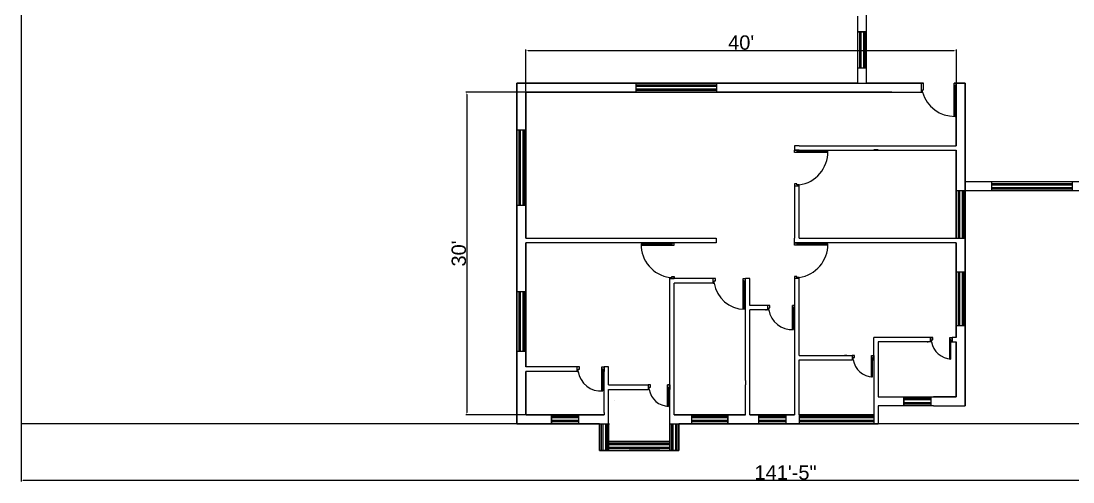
# Model space of a CAD drawing. Header units: inches. Extents: x 7 to 8291, y 3 to 1714.
# Drawn here: x 7 to 1180, y 3 to 518 of the extents above; entities that cross this region are included whole.
import ezdxf

# ---------------------------------------------------------------- set-up
doc = ezdxf.new("R2010")
doc.units = ezdxf.units.IN
doc.header["$MEASUREMENT"] = 0
doc.layers.add('doors', color=6, linetype='Continuous')
doc.layers.add('windows', color=40, linetype='Continuous')
doc.styles.get("Standard").update_dxf_attribs({"font": 'arial.ttf'})
doc.dimstyles.new('dim', dxfattribs={"dimtxt": 16, "dimasz": 2.5, "dimexe": 1.25, "dimexo": 0.625, "dimtad": 1, "dimlunit": 4, "dimtxsty": 'Standard', "dimcen": 2.5, "dimadec": 0, "dimazin": 0, "dimtfac": 1, "dimtmove": 0, "dimatfit": 3, "dimfxl": 1, "dimarcsym": 0})

# ---------------------------------------------------------------- blocks, each defined once
blk = doc.blocks.new('*D7')
at = {"color": 0, "lineweight": -2, "transparency": 16777216}
for p, q in [((7.1, 67.6), (7.1, 3.7)), ((1704.2, 67.6), (1704.2, 3.7)), ((1701.7, 4.9), (9.6, 4.9))]:
    blk.add_line(p, q, dxfattribs=at)
at = {"color": 0, "transparency": 16777216}
for points in [[(9.6, 5.4), (9.6, 4.5), (7.1, 4.9)], [(1701.7, 5.4), (1701.7, 4.5), (1704.2, 4.9)]]:
    blk.add_solid(points, dxfattribs=at)
at = {"layer": 'Defpoints', "color": 0, "transparency": 16777216}
for p in [(7.1, 68.2), (1704.2, 68.2), (7.1, 4.9)]:
    blk.add_point(p, dxfattribs=at)
at = {"color": 0, "transparency": 16777216, "insert": (859.7, 13.7), "char_height": 16, "attachment_point": 5}
blk.add_mtext('141\'-5"', dxfattribs=at)
blk = doc.blocks.new('*D1')
at = {"color": 0, "lineweight": -2, "transparency": 16777216}
for p, q in [((569.5, 438.2), (503, 438.2)), ((504.2, 435.7), (504.2, 80.7)), ((569.5, 78.2), (503, 78.2))]:
    blk.add_line(p, q, dxfattribs=at)
at = {"color": 0, "transparency": 16777216}
for points in [[(503.8, 435.7), (504.7, 435.7), (504.2, 438.2)], [(503.8, 80.7), (504.7, 80.7), (504.2, 78.2)]]:
    blk.add_solid(points, dxfattribs=at)
at = {"layer": 'Defpoints', "color": 0, "transparency": 16777216}
for p in [(570.2, 438.2), (504.2, 78.2), (570.2, 78.2)]:
    blk.add_point(p, dxfattribs=at)
at = {"color": 0, "transparency": 16777216, "insert": (495.4, 258.2), "char_height": 16, "attachment_point": 5, "rotation": 90}
blk.add_mtext("30'", dxfattribs=at)
blk = doc.blocks.new('*D2')
at = {"color": 0, "lineweight": -2, "transparency": 16777216}
for p, q in [((570.2, 438.9), (570.2, 486)), ((572.7, 484.7), (1047.7, 484.7)), ((1050.2, 438.8), (1050.2, 486))]:
    blk.add_line(p, q, dxfattribs=at)
at = {"color": 0, "transparency": 16777216}
for points in [[(572.7, 485.2), (572.7, 484.3), (570.2, 484.7)], [(1047.7, 485.1), (1047.7, 484.3), (1050.2, 484.7)]]:
    blk.add_solid(points, dxfattribs=at)
at = {"layer": 'Defpoints', "color": 0, "transparency": 16777216}
for p in [(1050.2, 484.7), (570.2, 438.2), (1050.2, 438.2)]:
    blk.add_point(p, dxfattribs=at)
at = {"color": 0, "transparency": 16777216, "insert": (810.2, 493.5), "char_height": 16, "attachment_point": 5, "rotation": 359.9979}
blk.add_mtext("40'", dxfattribs=at)

msp = doc.modelspace()

# ---------------------------------------------------------------- linework, layer by layer
for p, q in [((7.076, 570.144), (7.076, 68.241)), ((940.169, 515.126), (940.169, 523.126)), ((950.169, 448.223), (950.169, 525.92)), ((940.162, 505.549), (950.162, 505.549)), ((940.169, 448.223), (940.169, 515.126)), ((570.169, 448.223), (940.169, 448.223)), ((570.169, 448.223), (940.169, 448.223)), ((570.169, 448.223), (930.169, 448.223)), ((940.169, 448.223), (950.169, 448.223)), ((940.169, 448.223), (950.169, 448.223)), ((950.169, 448.223), (1012.65, 448.223)), ((950.169, 448.223), (1012.65, 448.223)), ((950.169, 448.223), (1012.65, 448.223)), ((950.169, 448.223), (1012.65, 448.223)), ((1011.191, 448.223), (950.169, 448.223)), ((1011.191, 438.241), (1011.191, 448.223)), ((1050.169, 438.241), (1050.169, 448.223)), ((570.169, 275.184), (570.169, 438.241)), ((570.169, 275.184), (570.169, 438.241)), ((570.169, 438.241), (1011.191, 438.241)), ((570.169, 438.223), (978.169, 438.223)), ((570.169, 438.223), (723.12, 438.223)), ((749.142, 438.223), (749.142, 438.241)), ((930.169, 438.223), (930.169, 438.241)), ((940.169, 438.223), (940.169, 438.241)), ((1050.169, 378.537), (1050.169, 438.241)), ((1060.169, 438.223), (1060.169, 438.241)), ((1060.169, 438.223), (1060.169, 438.241)), ((1060.169, 438.223), (1060.169, 438.241)), ((869.864, 378.537), (869.864, 373.537)), ((874.864, 378.537), (869.864, 378.537)), ((874.864, 378.537), (1050.169, 378.537)), ((874.864, 373.537), (869.864, 373.537)), ((874.864, 373.537), (1050.169, 373.537)), ((963.077, 373.762), (958.077, 373.762)), ((1050.169, 275.184), (1050.169, 373.537)), ((869.864, 333.518), (869.864, 275.184)), ((874.864, 333.518), (869.864, 333.518)), ((874.864, 275.184), (874.864, 333.518)), ((1204.169, 338.223), (1060.169, 338.223)), ((1204.169, 328.223), (1060.169, 328.223)), ((1204.169, 328.223), (1060.169, 328.223)), ((1179.643, 328.329), (1179.643, 328.346)), ((570.169, 275.184), (782.367, 275.184)), ((570.169, 131.593), (570.169, 270.184)), ((570.169, 131.593), (570.169, 270.184)), ((730.568, 270.184), (570.169, 270.184)), ((730.568, 270.184), (735.568, 270.184)), ((782.367, 270.184), (735.568, 270.184)), ((782.367, 275.184), (782.367, 270.184)), ((782.367, 272.684), (782.367, 272.684)), ((869.864, 270.184), (869.864, 275.184)), ((869.864, 270.184), (874.864, 270.184)), ((874.864, 275.184), (1050.169, 275.184)), ((963.077, 270.184), (874.864, 270.184)), ((1050.169, 270.184), (963.077, 270.184)), ((1050.169, 164.507), (1050.169, 270.184)), ((735.568, 230.169), (730.568, 230.169)), ((778.936, 230.169), (735.568, 230.169)), ((778.936, 230.169), (735.568, 230.169)), ((778.936, 225.169), (735.568, 225.169)), ((778.936, 225.169), (735.568, 225.169)), ((778.936, 225.169), (778.936, 230.169)), ((814.956, 200.235), (814.956, 230.169)), ((819.956, 230.169), (814.956, 230.169)), ((819.956, 230.169), (814.956, 230.169)), ((814.956, 225.169), (814.956, 230.169)), ((819.956, 200.235), (819.956, 230.169)), ((819.956, 200.235), (819.956, 230.169)), ((869.864, 230.164), (869.864, 200.235)), ((869.864, 230.164), (869.864, 200.235)), ((874.864, 230.164), (869.864, 230.164)), ((874.864, 144.507), (874.864, 230.164)), ((874.864, 144.507), (874.864, 230.164)), ((814.956, 116.479), (814.956, 200.235)), ((814.956, 116.479), (814.956, 200.235)), ((839.845, 200.235), (819.956, 200.235)), ((839.845, 200.235), (819.956, 200.235)), ((839.863, 200.235), (837.363, 200.235)), ((839.863, 200.235), (837.363, 200.235)), ((839.845, 195.235), (839.845, 200.235)), ((869.864, 195.235), (869.864, 200.235)), ((819.956, 78.241), (819.956, 195.235)), ((839.845, 195.235), (819.956, 195.235)), ((819.956, 78.241), (819.956, 195.235)), ((837.363, 195.235), (838.613, 195.235)), ((837.363, 195.235), (838.613, 195.235)), ((869.864, 195.235), (869.864, 144.507)), ((869.864, 195.235), (869.864, 144.507)), ((1021.4, 164.507), (958.077, 164.507)), ((958.077, 144.507), (958.077, 164.507)), ((1021.4, 164.507), (963.077, 164.507)), ((1020.168, 164.507), (1017.668, 164.507)), ((1021.4, 159.507), (1021.4, 164.507)), ((1050.169, 164.507), (1045.487, 164.507)), ((1045.487, 159.507), (1045.487, 164.507)), ((963.077, 159.507), (963.077, 98.241)), ((1021.4, 159.507), (963.077, 159.507)), ((996.961, 159.414), (996.961, 159.431)), ((1017.668, 159.507), (1018.918, 159.507)), ((1045.487, 159.507), (1050.169, 159.507)), ((1050.169, 98.241), (1050.169, 159.507)), ((869.864, 144.507), (869.864, 78.241)), ((874.864, 144.507), (933.99, 144.507)), ((928.076, 144.507), (925.576, 144.507)), ((933.99, 144.507), (933.99, 139.507)), ((958.077, 139.507), (958.077, 144.507)), ((627.242, 131.593), (570.169, 131.593)), ((627.242, 126.593), (627.242, 131.593)), ((662.261, 131.593), (657.261, 131.593)), ((657.261, 126.593), (657.261, 131.593)), ((662.261, 111.593), (662.261, 131.593)), ((874.864, 78.241), (874.864, 139.507)), ((874.864, 139.507), (933.99, 139.507)), ((925.576, 139.507), (926.826, 139.507)), ((958.077, 139.507), (958.077, 78.241)), ((570.169, 78.241), (570.169, 126.593)), ((627.242, 126.593), (570.169, 126.593)), ((570.169, 78.241), (570.169, 126.593)), ((662.261, 111.593), (706.481, 111.593)), ((662.261, 106.593), (706.481, 106.593)), ((706.481, 111.593), (706.481, 106.593)), ((814.956, 116.479), (814.956, 111.479)), ((814.956, 116.479), (814.956, 111.479)), ((814.956, 78.241), (814.956, 111.479)), ((963.077, 98.241), (1050.169, 98.241)), ((1050.169, 98.241), (1024.802, 98.241)), ((668.815, 93.691), (668.815, 93.709)), ((990.468, 88.241), (963.077, 88.241)), ((963.077, 88.241), (963.077, 68.241)), ((1024.802, 88.241), (990.468, 88.241)), ((1024.802, 88.241), (1060.169, 88.241)), ((570.169, 78.241), (657.261, 78.241)), ((657.261, 80.741), (657.261, 78.241)), ((662.261, 68.241), (662.261, 78.241)), ((730.568, 68.241), (730.568, 80.741)), ((735.568, 78.241), (814.956, 78.241)), ((819.956, 78.241), (869.864, 78.241)), ((958.077, 78.241), (874.864, 78.241)), ((560.169, 68.241), (7.076, 68.241)), ((560.169, 68.241), (652.261, 68.241)), ((560.169, 68.241), (652.261, 68.241)), ((652.261, 68.241), (652.261, 38.241)), ((662.261, 68.241), (662.261, 48.241)), ((730.568, 68.241), (730.568, 48.241)), ((730.568, 68.241), (730.568, 38.241)), ((740.568, 68.241), (740.568, 48.241)), ((740.568, 68.241), (740.568, 48.241)), ((958.077, 68.241), (963.077, 68.241)), ((1306.261, 68.241), (963.077, 68.241)), ((740.568, 48.241), (740.568, 38.241)), ((652.261, 38.241), (662.261, 38.241)), ((730.568, 38.241), (740.568, 38.241)), ((730.568, 38.241), (740.568, 38.241))]:
    msp.add_line(p, q)
at = {"color": 31, "true_color": 0xfecc66}
for p, q in [((950.162, 505.549), (940.162, 505.549)), ((940.162, 465.551), (950.162, 465.551)), ((1089.643, 328.329), (1089.643, 338.329)), ((1179.643, 328.329), (1179.643, 338.329))]:
    msp.add_line(p, q, dxfattribs=at)
for points in [[(942.162, 505.549), (942.162, 465.551)], [(943.662, 505.549), (943.662, 465.551)], [(946.662, 505.549), (946.662, 465.551)], [(948.162, 505.549), (948.162, 465.551)], [(1089.643, 336.329), (1179.643, 336.329)], [(1089.643, 334.829), (1179.643, 334.829)], [(1089.643, 331.829), (1179.643, 331.829)], [(1089.643, 330.329), (1179.643, 330.329)]]:
    msp.add_lwpolyline(points, dxfattribs=at)
for points in [[(940.162, 465.551), (950.162, 465.551)], [(940.169, 448.223), (560.169, 448.223), (560.169, 68.241), (663.346, 68.241)], [(940.169, 448.223), (560.169, 448.223), (560.169, 68.241), (663.346, 68.241)], [(652.261, 68.241), (560.169, 68.241), (560.169, 448.223), (930.169, 448.223)], [(930.169, 448.223), (560.169, 448.223), (560.169, 68.241), (652.261, 68.241)], [(930.169, 448.223), (560.169, 448.223), (560.169, 68.241), (652.261, 68.241)], [(930.169, 448.223), (560.169, 448.223), (560.169, 68.241), (652.261, 68.241)], [(1012.65, 448.223), (950.169, 448.223)], [(1012.65, 448.223), (950.169, 448.223)], [(1012.65, 448.223), (950.169, 448.223)], [(1012.65, 448.223), (950.169, 448.223)], [(1012.65, 448.223), (950.169, 448.223)], [(1012.65, 448.223), (950.169, 448.223)], [(1012.65, 448.223), (950.169, 448.223)], [(1012.65, 448.223), (950.169, 448.223)], [(1047.669, 448.223), (1060.169, 448.223), (1060.169, 338.223)], [(1060.169, 88.241), (1060.169, 448.223), (1047.669, 448.223)], [(1060.169, 88.241), (1060.169, 448.223), (1047.669, 448.223)], [(1060.169, 88.241), (1060.169, 448.223), (1047.669, 448.223)], [(1060.169, 88.241), (1060.169, 448.223), (1047.669, 448.223)], [(1060.169, 88.241), (1060.169, 448.223), (1047.669, 448.223)], [(1060.169, 88.241), (1060.169, 448.223), (1047.669, 448.223)], [(1060.169, 88.241), (1060.169, 448.223), (1047.669, 448.223)], [(1060.169, 88.241), (1060.169, 448.223), (1047.669, 448.223)], [(1050.169, 448.223), (1060.169, 448.223), (1060.169, 88.241)], [(1060.169, 88.241), (1060.169, 448.223), (1050.169, 448.223)], [(1060.169, 88.241), (1060.169, 448.223), (1050.169, 448.223)], [(1060.169, 88.241), (1060.169, 448.223), (1050.169, 448.223)], [(570.169, 275.184), (570.169, 438.241), (1011.191, 438.241)], [(978.169, 438.223), (570.169, 438.223), (570.169, 275.184)], [(978.169, 438.223), (570.169, 438.223), (570.169, 275.184)], [(1050.169, 438.241), (1050.169, 378.537)], [(1050.169, 378.537), (1050.169, 438.223)], [(1050.169, 275.184), (1050.169, 373.537)], [(1050.169, 373.537), (1050.169, 275.184)], [(1050.169, 275.184), (1050.169, 373.537)], [(570.169, 270.184), (570.169, 131.593)], [(570.169, 131.593), (570.169, 270.184)], [(570.169, 270.184), (570.169, 131.593)], [(1050.169, 164.507), (1050.169, 270.184)], [(1050.169, 270.184), (1050.169, 164.507)], [(1050.169, 164.507), (1050.169, 270.184)], [(730.568, 131.593), (730.568, 230.169)], [(730.568, 131.593), (730.568, 230.169)], [(735.568, 116.479), (735.568, 225.169)], [(735.568, 116.479), (735.568, 225.169)], [(560.169, 198.223), (560.169, 68.241), (652.261, 68.241)], [(560.169, 198.223), (560.169, 68.241), (652.261, 68.241)], [(1050.169, 98.241), (1050.169, 159.507)], [(1050.169, 159.507), (1050.169, 98.241)], [(1050.169, 98.241), (1050.169, 159.507)], [(657.261, 80.741), (657.261, 131.593)], [(730.568, 80.741), (730.568, 131.593)], [(570.169, 126.593), (570.169, 78.241), (657.261, 78.241)], [(657.261, 78.241), (570.169, 78.241), (570.169, 126.593)], [(570.169, 126.593), (570.169, 78.241), (657.261, 78.241)], [(570.169, 126.593), (570.169, 78.241), (657.261, 78.241)], [(570.169, 126.593), (570.169, 78.241), (657.261, 78.241)], [(662.261, 78.241), (662.261, 106.593)], [(735.568, 78.241), (735.568, 116.479)], [(735.568, 78.241), (814.956, 78.241)], [(814.956, 78.241), (735.568, 78.241)], [(735.568, 78.241), (814.956, 78.241)], [(819.956, 78.241), (869.864, 78.241)], [(869.864, 78.241), (819.956, 78.241)], [(819.956, 78.241), (869.864, 78.241)], [(963.077, 68.241), (740.568, 68.241)], [(740.568, 68.241), (963.077, 68.241)], [(740.568, 68.241), (963.077, 68.241)], [(740.568, 68.241), (963.077, 68.241)], [(740.568, 68.241), (958.077, 68.241)], [(740.568, 68.241), (958.077, 68.241)], [(740.568, 68.241), (958.077, 68.241)], [(740.568, 68.241), (958.077, 68.241)]]:
    msp.add_lwpolyline(points)
msp.add_arc((1014.169, 438.241), 36, 180, 180.027856)
at = {"layer": 'doors', "color": 215, "true_color": 0xa953a0}
for p, q in [((1011.191, 438.241), (1011.191, 448.223)), ((1013.691, 448.223), (1011.191, 448.223)), ((1013.691, 440.741), (1013.691, 448.223)), ((1047.669, 419.472), (1047.669, 448.223)), ((1047.669, 411.299), (1047.669, 448.223)), ((1047.669, 448.223), (1050.169, 448.223)), ((1050.169, 443.223), (1050.169, 448.223)), ((1011.191, 438.241), (1012.441, 438.241)), ((1012.441, 438.241), (1012.441, 440.741)), ((1012.441, 440.741), (1013.691, 440.741)), ((1048.919, 445.723), (1047.669, 445.723)), ((1048.919, 445.723), (1047.669, 445.723)), ((1048.919, 419.508), (1048.919, 445.723)), ((1048.919, 411.277), (1048.919, 445.723)), ((874.864, 373.537), (869.864, 373.537)), ((869.864, 371.037), (869.864, 373.537)), ((869.864, 373.537), (874.864, 373.537)), ((869.864, 371.037), (869.864, 373.537)), ((874.864, 373.537), (869.864, 373.537)), ((898.615, 371.037), (869.864, 371.037)), ((906.788, 371.037), (869.864, 371.037)), ((898.579, 372.287), (872.364, 372.287)), ((872.364, 372.287), (872.364, 371.037)), ((906.811, 372.287), (872.364, 372.287)), ((872.364, 372.287), (872.364, 371.037)), ((874.864, 372.287), (874.864, 373.537)), ((874.864, 373.537), (874.864, 372.287)), ((872.364, 336.018), (869.864, 336.018)), ((869.864, 336.018), (869.864, 333.518)), ((874.864, 333.518), (869.864, 333.518)), ((872.364, 334.768), (872.364, 336.018)), ((874.864, 334.768), (872.364, 334.768)), ((874.864, 333.518), (874.864, 334.768)), ((730.568, 270.184), (735.568, 270.184)), ((735.568, 267.684), (735.568, 270.184)), ((869.864, 267.684), (869.864, 270.184)), ((874.864, 270.184), (869.864, 270.184)), ((698.621, 268.934), (733.068, 268.934)), ((698.644, 267.684), (735.568, 267.684)), ((706.817, 267.684), (735.568, 267.684)), ((706.853, 268.934), (733.068, 268.934)), ((733.068, 268.934), (733.068, 267.684)), ((733.068, 268.934), (733.068, 267.684)), ((898.615, 267.684), (869.864, 267.684)), ((906.788, 267.684), (869.864, 267.684)), ((898.579, 268.934), (872.364, 268.934)), ((872.364, 268.934), (872.364, 267.684)), ((906.811, 268.934), (872.364, 268.934)), ((872.364, 268.934), (872.364, 267.684)), ((730.568, 231.414), (733.068, 231.414)), ((730.568, 230.164), (730.568, 231.414)), ((730.568, 231.414), (733.068, 231.414)), ((730.568, 230.164), (730.568, 231.414)), ((730.568, 230.164), (735.568, 230.164)), ((730.568, 230.164), (735.568, 230.164)), ((733.068, 232.664), (735.568, 232.664)), ((733.068, 231.414), (733.068, 232.664)), ((733.068, 232.664), (735.568, 232.664)), ((733.068, 231.414), (733.068, 232.664)), ((735.568, 232.664), (735.568, 230.164)), ((735.568, 232.664), (735.568, 230.164)), ((778.936, 225.169), (778.936, 230.169)), ((781.436, 230.169), (778.936, 230.169)), ((778.936, 225.169), (778.936, 230.169)), ((781.436, 230.169), (778.936, 230.169)), ((778.936, 225.169), (780.186, 225.169)), ((778.936, 225.169), (780.186, 225.169)), ((780.186, 225.169), (780.186, 227.669)), ((780.186, 225.169), (780.186, 227.669)), ((780.186, 227.669), (781.436, 227.669)), ((780.186, 225.169), (780.186, 227.669)), ((780.186, 225.169), (780.186, 227.669)), ((780.186, 227.669), (781.436, 227.669)), ((781.436, 227.669), (781.436, 230.169)), ((781.436, 227.669), (781.436, 230.169)), ((781.436, 227.669), (781.436, 230.169)), ((781.436, 227.669), (781.436, 230.169)), ((812.456, 196.042), (812.456, 230.169)), ((812.456, 230.169), (814.956, 230.169)), ((812.456, 196.042), (812.456, 230.169)), ((812.456, 230.169), (814.956, 230.169)), ((813.706, 227.669), (812.456, 227.669)), ((813.706, 227.669), (812.456, 227.669)), ((813.706, 196.006), (813.706, 227.669)), ((813.706, 196.006), (813.706, 227.669)), ((814.956, 225.169), (814.956, 230.169)), ((814.956, 225.169), (814.956, 230.169)), ((872.364, 232.664), (869.864, 232.664)), ((869.864, 232.664), (869.864, 230.164)), ((872.364, 232.664), (869.864, 232.664)), ((869.864, 232.664), (869.864, 230.164)), ((874.864, 230.164), (869.864, 230.164)), ((874.864, 230.164), (869.864, 230.164)), ((872.364, 231.414), (872.364, 232.664)), ((872.364, 231.414), (872.364, 232.664)), ((874.864, 231.414), (872.364, 231.414)), ((874.864, 231.414), (872.364, 231.414)), ((874.864, 230.164), (874.864, 231.414)), ((874.864, 230.164), (874.864, 231.414)), ((839.845, 195.235), (839.845, 200.235)), ((842.345, 200.235), (839.845, 200.235)), ((839.845, 195.235), (839.845, 200.235)), ((842.345, 197.735), (842.345, 200.235)), ((842.345, 197.735), (842.345, 200.235)), ((842.345, 197.735), (842.345, 200.235)), ((842.345, 197.735), (842.345, 200.235)), ((867.364, 173.358), (867.364, 200.235)), ((867.364, 200.235), (869.864, 200.235)), ((867.364, 173.358), (867.364, 200.235)), ((867.364, 200.235), (869.864, 200.235)), ((869.864, 195.235), (869.864, 200.235)), ((869.864, 195.235), (869.864, 200.235)), ((839.845, 195.235), (841.095, 195.235)), ((841.095, 195.235), (841.095, 197.735)), ((841.095, 195.235), (841.095, 197.735)), ((841.095, 197.735), (842.345, 197.735)), ((841.095, 195.235), (841.095, 197.735)), ((841.095, 195.235), (841.095, 197.735)), ((841.095, 197.735), (842.345, 197.735)), ((868.614, 197.735), (867.364, 197.735)), ((868.614, 197.735), (867.364, 197.735)), ((868.614, 197.735), (867.364, 197.735)), ((868.614, 197.735), (867.364, 197.735)), ((868.614, 197.735), (867.364, 197.735)), ((868.614, 197.735), (867.364, 197.735)), ((868.614, 173.423), (868.614, 197.735)), ((868.614, 173.423), (868.614, 197.735)), ((1023.9, 164.507), (1021.4, 164.507)), ((1021.4, 164.507), (1021.4, 159.507)), ((1023.9, 162.007), (1023.9, 164.507)), ((1042.987, 164.507), (1045.487, 164.507)), ((1042.987, 162.007), (1042.987, 164.507)), ((1042.987, 164.507), (1042.987, 140.533)), ((1045.487, 164.507), (1045.487, 159.507)), ((1022.65, 159.507), (1021.4, 159.507)), ((1022.65, 159.507), (1022.65, 162.007)), ((1022.65, 162.007), (1023.9, 162.007)), ((1044.237, 162.007), (1042.987, 162.007)), ((1044.237, 159.507), (1044.237, 162.007)), ((1045.487, 159.507), (1044.237, 159.507)), ((1044.237, 140.452), (1044.237, 159.507)), ((936.49, 144.507), (933.99, 144.507)), ((933.99, 144.507), (933.99, 139.507)), ((935.24, 139.507), (935.24, 142.007)), ((935.24, 142.007), (936.49, 142.007)), ((936.49, 142.007), (936.49, 144.507)), ((955.577, 144.507), (958.077, 144.507)), ((955.577, 142.007), (955.577, 144.507)), ((955.577, 144.507), (955.577, 120.533)), ((956.827, 142.007), (955.577, 142.007)), ((956.827, 139.507), (956.827, 142.007)), ((958.077, 144.507), (958.077, 139.507)), ((627.242, 126.593), (627.242, 131.593)), ((629.742, 131.593), (627.242, 131.593)), ((628.492, 126.593), (628.492, 129.093)), ((628.492, 126.593), (628.492, 129.093)), ((628.492, 129.093), (629.742, 129.093)), ((629.742, 129.093), (629.742, 131.593)), ((629.742, 129.093), (629.742, 131.593)), ((654.761, 107.636), (654.761, 131.593)), ((654.761, 104.716), (654.761, 131.593)), ((654.761, 131.593), (657.261, 131.593)), ((656.011, 129.093), (654.761, 129.093)), ((656.011, 129.093), (654.761, 129.093)), ((656.011, 107.538), (656.011, 129.093)), ((656.011, 104.781), (656.011, 129.093)), ((657.261, 131.593), (657.261, 126.593)), ((657.261, 126.593), (657.261, 131.593)), ((935.24, 139.507), (933.99, 139.507)), ((958.077, 139.507), (956.827, 139.507)), ((956.827, 120.452), (956.827, 139.507)), ((1042.987, 140.533), (1044.237, 140.452)), ((627.242, 126.593), (628.492, 126.593)), ((657.261, 126.593), (656.011, 126.593)), ((656.011, 126.593), (657.261, 126.593)), ((955.577, 120.533), (956.827, 120.452)), ((708.981, 111.593), (706.481, 111.593)), ((708.981, 111.593), (706.481, 111.593)), ((706.481, 111.593), (706.481, 106.593)), ((707.731, 106.593), (706.481, 106.593)), ((707.731, 106.593), (707.731, 109.093)), ((707.731, 109.093), (708.981, 109.093)), ((708.981, 109.093), (708.981, 111.593)), ((730.568, 111.593), (728.068, 111.593)), ((728.068, 87.619), (728.068, 111.593)), ((728.068, 111.593), (730.568, 111.593)), ((730.568, 111.593), (728.068, 111.593)), ((728.068, 87.636), (728.068, 111.593)), ((729.318, 109.093), (728.068, 109.093)), ((729.318, 109.093), (728.068, 109.093)), ((729.318, 87.538), (729.318, 109.093)), ((729.318, 87.538), (729.318, 109.093)), ((729.318, 106.593), (730.568, 106.593))]:
    msp.add_line(p, q, dxfattribs=at)
at = {"layer": 'doors'}
for p, q in [((1047.669, 448.223), (1050.169, 448.223)), ((1047.669, 448.223), (1050.169, 448.223)), ((1050.169, 438.223), (1050.169, 448.223)), ((1050.169, 448.223), (1050.169, 443.223)), ((1050.169, 438.223), (1048.919, 438.223)), ((735.568, 270.184), (730.568, 270.184)), ((735.568, 267.684), (735.568, 270.184)), ((869.864, 270.184), (869.864, 267.684)), ((869.864, 267.684), (869.864, 270.184)), ((869.864, 270.184), (874.864, 270.184)), ((874.864, 268.934), (874.864, 270.184)), ((874.864, 270.184), (874.864, 268.934)), ((814.956, 225.169), (813.706, 225.169)), ((814.956, 225.169), (813.706, 225.169)), ((869.864, 200.235), (867.364, 200.235)), ((867.364, 176.261), (867.364, 200.235)), ((867.364, 200.235), (869.864, 200.235)), ((869.864, 200.235), (867.364, 200.235)), ((867.364, 176.278), (867.364, 200.235)), ((869.864, 200.235), (867.364, 200.235)), ((867.364, 176.261), (867.364, 200.235)), ((867.364, 200.235), (869.864, 200.235)), ((869.864, 200.235), (867.364, 200.235)), ((867.364, 176.278), (867.364, 200.235)), ((869.864, 200.235), (869.864, 195.235)), ((869.864, 200.235), (869.864, 195.235)), ((869.864, 200.235), (869.864, 195.235)), ((869.864, 200.235), (869.864, 195.235)), ((868.614, 176.18), (868.614, 197.735)), ((868.614, 176.18), (868.614, 197.735)), ((868.614, 176.18), (868.614, 197.735)), ((868.614, 176.18), (868.614, 197.735)), ((869.864, 195.235), (868.614, 195.235)), ((869.864, 195.235), (868.614, 195.235)), ((868.614, 195.235), (869.864, 195.235)), ((869.864, 195.235), (868.614, 195.235)), ((869.864, 195.235), (868.614, 195.235)), ((868.614, 195.235), (869.864, 195.235)), ((1021.4, 164.507), (1023.9, 164.507)), ((1042.987, 140.533), (1042.987, 164.507)), ((1042.987, 140.55), (1042.987, 164.507)), ((1045.487, 164.507), (1045.487, 159.507)), ((1045.487, 164.507), (1045.487, 159.507)), ((1044.237, 162.007), (1042.987, 162.007)), ((1044.237, 162.007), (1042.987, 162.007)), ((1044.237, 140.452), (1044.237, 162.007)), ((1044.237, 140.452), (1044.237, 162.007)), ((1045.487, 159.507), (1044.237, 159.507)), ((1045.487, 159.507), (1044.237, 159.507)), ((1044.237, 159.507), (1045.487, 159.507)), ((933.99, 144.507), (936.49, 144.507)), ((955.577, 120.533), (955.577, 144.507)), ((955.577, 120.55), (955.577, 144.507)), ((956.827, 142.007), (955.577, 142.007)), ((956.827, 142.007), (955.577, 142.007)), ((956.827, 120.452), (956.827, 142.007)), ((956.827, 120.452), (956.827, 142.007)), ((958.077, 144.507), (958.077, 139.507)), ((958.077, 144.507), (958.077, 139.507)), ((958.077, 139.507), (956.827, 139.507)), ((958.077, 139.507), (956.827, 139.507)), ((956.827, 139.507), (958.077, 139.507)), ((730.568, 106.593), (729.318, 106.593)), ((730.568, 106.593), (729.318, 106.593)), ((730.568, 111.593), (730.568, 106.593)), ((730.568, 111.593), (730.568, 106.593))]:
    msp.add_line(p, q, dxfattribs=at)
at = {"layer": 'doors', "color": 215, "true_color": 0xa953a0}
for points in [[(874.864, 372.287), (874.864, 373.537)], [(730.568, 268.934), (730.568, 270.184)], [(730.568, 268.934), (730.568, 270.184)], [(874.864, 268.934), (874.864, 270.184)], [(735.568, 230.164), (735.568, 232.109)], [(735.568, 230.164), (735.568, 232.109)], [(813.706, 225.169), (814.956, 225.169)], [(813.706, 225.169), (814.956, 225.169)], [(868.614, 195.235), (869.864, 195.235)], [(868.614, 195.235), (869.864, 195.235)], [(656.011, 126.593), (657.261, 126.593)]]:
    msp.add_lwpolyline(points, dxfattribs=at)
at = {"layer": 'doors'}
msp.add_lwpolyline([(735.568, 267.684), (735.568, 270.184)], dxfattribs=at)
at = {"layer": 'doors', "color": 215, "true_color": 0xa953a0}
for centre, radius, start, end in [((1048.07, 448.285), 37.018, 195.743497, 271.314978), ((869.803, 371.438), 37.018, 277.858904, 1.314978), ((735.63, 268.084), 37.018, 178.685022, 262.141096), ((869.803, 268.084), 37.018, 277.858904, 1.314978), ((814.06, 230.258), 34.254, 188.544757, 269.407151), ((814.06, 230.258), 34.254, 188.544757, 269.407151), ((866.638, 199.196), 25.849, 188.815585, 274.384909), ((866.638, 199.196), 25.849, 188.815585, 274.384909), ((1045.083, 163.166), 22.73, 189.265473, 267.865723), ((957.673, 143.166), 22.73, 189.265473, 267.865723), ((654.035, 130.554), 25.849, 188.815585, 274.384909), ((730.164, 110.252), 22.73, 189.265473, 267.865723)]:
    msp.add_arc(centre, radius, start, end, dxfattribs=at)
at = {"layer": 'windows'}
for p, q in [((693.12, 438.223), (693.12, 448.223)), ((663.12, 438.223), (663.12, 438.241)), ((723.12, 438.223), (723.12, 438.241)), ((753.12, 438.223), (753.12, 438.241)), ((1050.169, 237.684), (1060.169, 237.684)), ((1050.169, 237.684), (1060.169, 237.684)), ((1050.169, 177.684), (1060.169, 177.684)), ((1050.169, 177.684), (1060.169, 177.684)), ((991.622, 98.241), (991.622, 88.241)), ((1024.802, 88.241), (990.468, 88.241)), ((598.761, 78.241), (598.761, 68.241)), ((795.261, 68.241), (795.261, 78.241)), ((829.951, 68.241), (829.951, 78.241)), ((874.864, 78.241), (958.077, 78.241)), ((652.261, 38.241), (652.261, 68.241)), ((652.261, 68.241), (662.261, 68.241)), ((662.261, 38.241), (662.261, 68.241)), ((662.261, 38.241), (662.261, 68.241)), ((730.568, 38.241), (730.568, 68.241)), ((730.568, 68.241), (740.568, 68.241)), ((740.568, 38.241), (740.568, 68.241)), ((740.568, 38.241), (740.568, 68.241)), ((804.048, 68.241), (769.713, 68.241)), ((931.63, 68.241), (897.295, 68.241)), ((662.261, 57.229), (662.261, 38.241)), ((662.261, 48.241), (730.568, 48.241)), ((662.261, 48.241), (662.261, 38.241)), ((730.568, 50.741), (730.568, 38.241)), ((740.568, 57.229), (740.568, 38.241)), ((740.568, 48.241), (740.568, 38.241)), ((662.261, 38.241), (730.568, 38.241)), ((662.261, 38.241), (730.568, 38.241)), ((719.556, 38.241), (685.222, 38.241))]:
    msp.add_line(p, q, dxfattribs=at)
at = {"layer": 'windows', "color": 31, "true_color": 0xfecc66}
for p, q in [((693.12, 438.223), (693.12, 448.223)), ((783.12, 438.223), (783.12, 448.223)), ((570.169, 395.684), (560.169, 395.684)), ((570.169, 395.684), (560.169, 395.684)), ((1050.169, 328.587), (1060.169, 328.587)), ((570.169, 311.684), (560.169, 311.684)), ((1050.169, 275.184), (1060.169, 275.184)), ((570.169, 215.428), (560.169, 215.428)), ((570.169, 148.706), (560.169, 148.706)), ((991.622, 88.241), (991.622, 98.241)), ((1021.622, 98.241), (1021.622, 88.241)), ((598.761, 68.241), (598.761, 78.241)), ((628.761, 78.241), (628.761, 68.241)), ((755.263, 68.241), (755.263, 78.241)), ((795.261, 78.241), (795.261, 68.241)), ((829.951, 68.241), (829.951, 78.241)), ((859.951, 78.241), (859.951, 68.241)), ((874.864, 78.241), (874.864, 68.241)), ((958.077, 78.241), (958.077, 68.241)), ((652.261, 68.241), (662.261, 68.241)), ((730.568, 68.241), (740.568, 68.241)), ((662.261, 38.241), (662.261, 48.241)), ((730.568, 48.241), (730.568, 38.241)), ((740.568, 38.241), (740.568, 48.241)), ((662.261, 38.241), (652.261, 38.241)), ((740.568, 38.241), (730.568, 38.241))]:
    msp.add_line(p, q, dxfattribs=at)
for points in [[(783.12, 446.223), (693.12, 446.223)], [(783.12, 444.723), (693.12, 444.723)], [(783.12, 441.723), (693.12, 441.723)], [(783.12, 440.223), (693.12, 440.223)], [(562.169, 395.684), (562.169, 311.684)], [(563.669, 395.684), (563.669, 311.684)], [(566.669, 395.684), (566.669, 311.684)], [(568.169, 395.684), (568.169, 311.684)], [(1052.169, 328.587), (1052.169, 275.184)], [(1053.669, 328.587), (1053.669, 275.184)], [(1056.669, 328.587), (1056.669, 275.184)], [(1058.169, 328.587), (1058.169, 275.184)], [(1052.169, 237.684), (1052.169, 177.684)], [(1052.169, 237.684), (1052.169, 177.684)], [(1053.669, 237.684), (1053.669, 177.684)], [(1053.669, 237.684), (1053.669, 177.684)], [(1056.669, 237.684), (1056.669, 177.684)], [(1056.669, 237.684), (1056.669, 177.684)], [(1058.169, 237.684), (1058.169, 177.684)], [(1058.169, 237.684), (1058.169, 177.684)], [(562.169, 215.428), (562.169, 182.002)], [(562.169, 215.428), (562.169, 148.706)], [(563.669, 215.428), (563.669, 182.002)], [(563.669, 215.428), (563.669, 148.706)], [(566.669, 215.428), (566.669, 182.002)], [(566.669, 215.428), (566.669, 148.706)], [(568.169, 215.428), (568.169, 182.002)], [(568.169, 215.428), (568.169, 148.706)], [(1021.622, 96.241), (991.622, 96.241)], [(1021.622, 94.741), (991.622, 94.741)], [(1021.622, 91.741), (991.622, 91.741)], [(1021.622, 90.241), (991.622, 90.241)], [(628.761, 76.241), (598.761, 76.241)], [(628.761, 74.741), (598.761, 74.741)], [(628.761, 71.741), (598.761, 71.741)], [(795.261, 76.241), (755.263, 76.241)], [(795.261, 74.741), (755.263, 74.741)], [(795.261, 71.741), (755.263, 71.741)], [(859.951, 76.241), (829.951, 76.241)], [(859.951, 74.741), (829.951, 74.741)], [(859.951, 71.741), (829.951, 71.741)], [(958.077, 76.241), (874.864, 76.241)], [(958.077, 74.741), (874.864, 74.741)], [(958.077, 71.741), (874.864, 71.741)], [(628.761, 70.241), (598.761, 70.241)], [(654.261, 68.241), (654.261, 38.241)], [(655.761, 68.241), (655.761, 38.241)], [(658.761, 68.241), (658.761, 38.241)], [(660.261, 68.241), (660.261, 38.241)], [(732.568, 68.241), (732.568, 38.241)], [(734.068, 68.241), (734.068, 38.241)], [(737.068, 68.241), (737.068, 38.241)], [(738.568, 68.241), (738.568, 38.241)], [(795.261, 70.241), (755.263, 70.241)], [(859.951, 70.241), (829.951, 70.241)], [(958.077, 70.241), (874.864, 70.241)], [(730.568, 46.241), (662.261, 46.241)], [(730.568, 44.741), (662.261, 44.741)], [(730.568, 41.741), (662.261, 41.741)], [(730.568, 40.241), (662.261, 40.241)]]:
    msp.add_lwpolyline(points, dxfattribs=at)
at = {"layer": 'windows'}
for points in [[(570.169, 232.85), (570.169, 148.706)], [(755.263, 68.241), (755.263, 78.241)], [(874.864, 78.241), (958.077, 78.241)], [(958.077, 78.241), (874.864, 78.241)], [(874.864, 78.241), (958.077, 78.241)], [(652.261, 38.241), (652.261, 68.241)], [(652.261, 68.241), (652.261, 38.241)], [(652.261, 38.241), (652.261, 68.241)], [(652.261, 38.241), (652.261, 68.241)], [(730.568, 38.241), (730.568, 68.241)], [(730.568, 68.241), (730.568, 38.241)], [(730.568, 38.241), (730.568, 68.241)], [(730.568, 38.241), (730.568, 68.241)], [(662.261, 48.241), (730.568, 48.241)], [(730.568, 48.241), (662.261, 48.241)], [(662.261, 48.241), (730.568, 48.241)], [(662.261, 48.241), (730.568, 48.241)]]:
    msp.add_lwpolyline(points, dxfattribs=at)

# ---------------------------------------------------------------- dimensions: what is measured, and where the dimension line sits
dim = msp.add_aligned_dim(p1=(570.169, 438.241), p2=(1050.169, 438.223), distance=46.503, dimstyle='dim')
dim.commit()
dim.dimension.update_dxf_attribs({"geometry": '*D2', "text_midpoint": (810.171, 493.529)})
dim = msp.add_linear_dim(base=(504.249, 78.241), p1=(570.169, 438.223), p2=(570.169, 78.241), angle=90, dimstyle='dim')
dim.commit()
dim.dimension.update_dxf_attribs({"geometry": '*D1', "text_midpoint": (495.449, 258.232)})
dim = msp.add_linear_dim(base=(7.076, 4.946), p1=(1704.169, 68.241), p2=(7.076, 68.241), dimstyle='dim')
dim.commit()
dim.dimension.update_dxf_attribs({"geometry": '*D7', "text_midpoint": (859.659, 4.946), "dimtype": 160})

doc.saveas('drawing.dxf')
